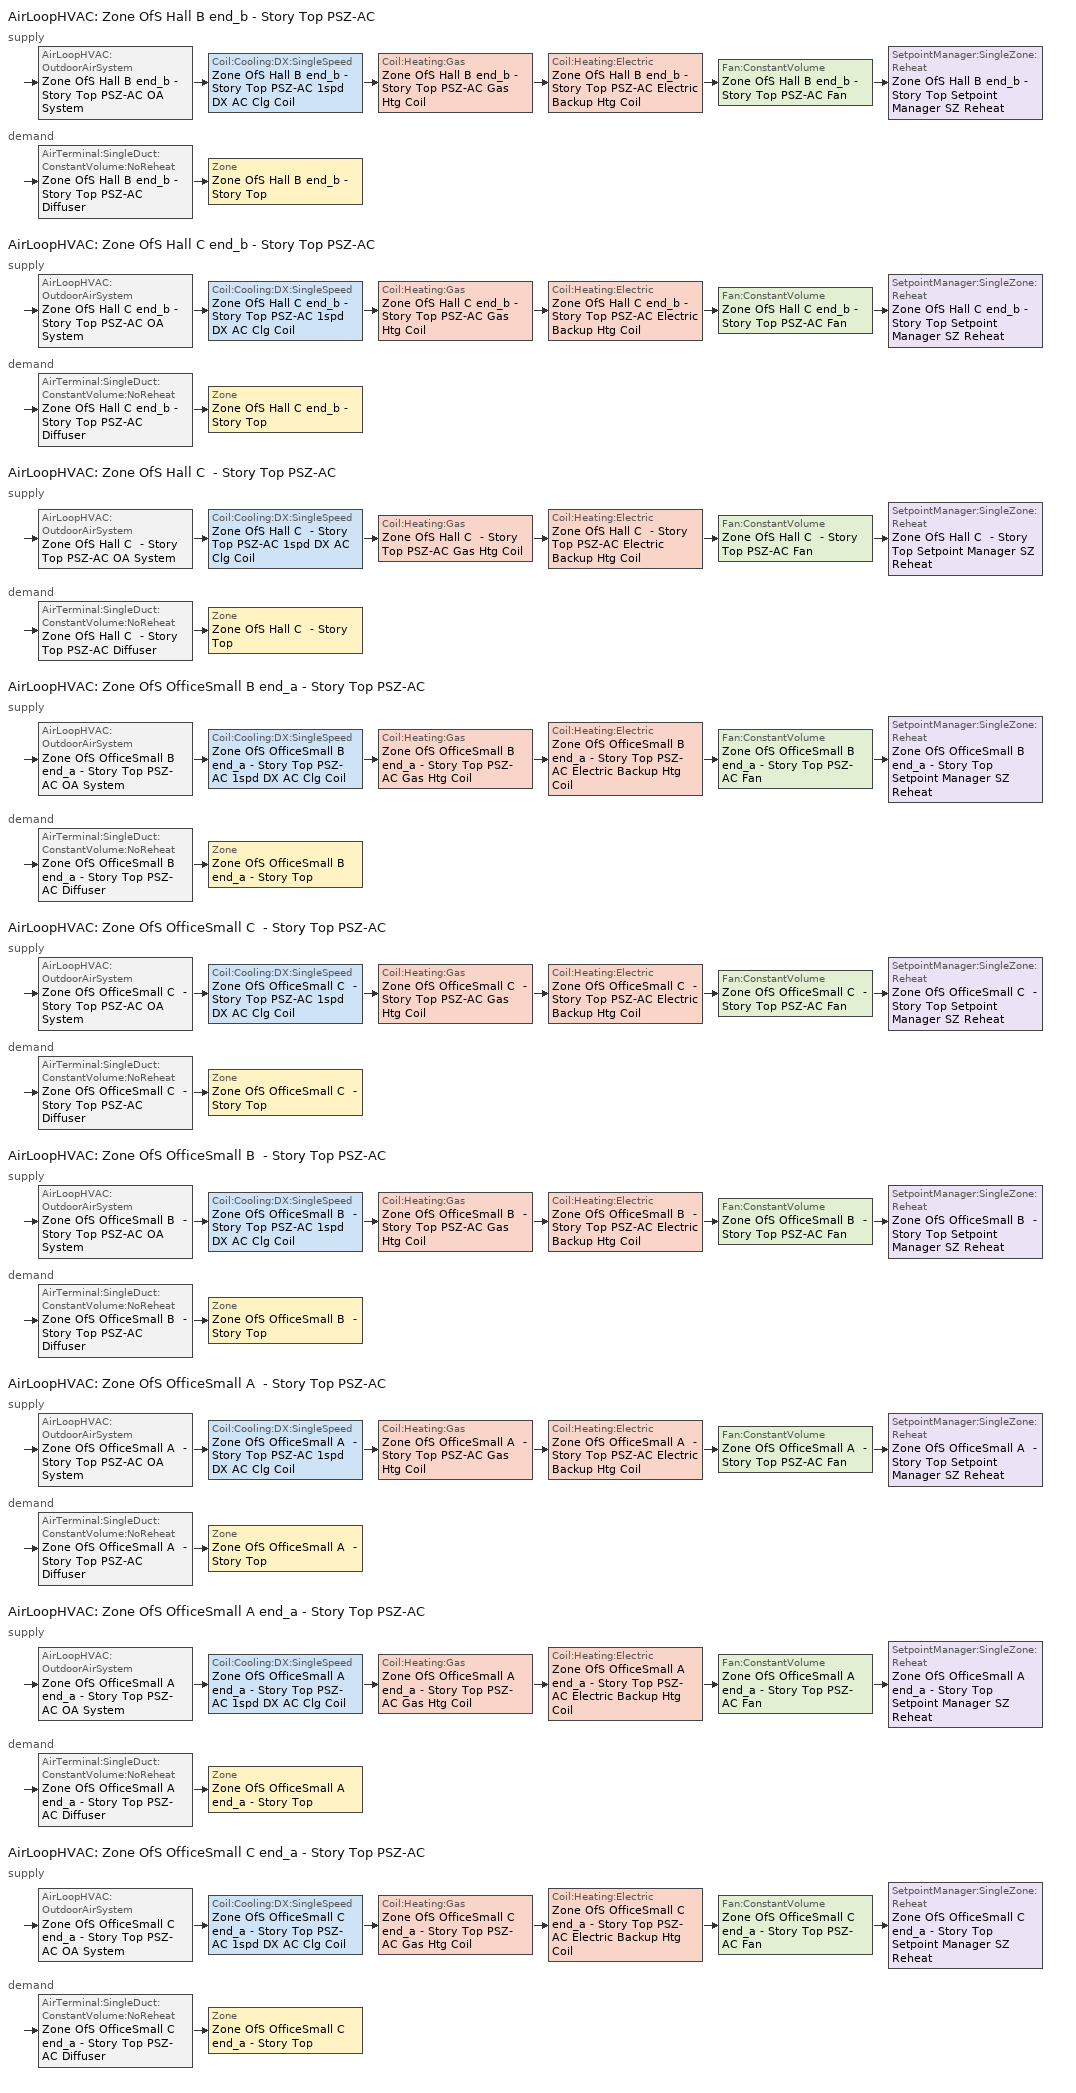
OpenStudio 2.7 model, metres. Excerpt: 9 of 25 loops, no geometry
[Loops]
AirLoopHVAC 'Zone OfS Hall B end_b - Story Top PSZ-AC'
 supply: AirLoopHVAC:OutdoorAirSystem 'Zone OfS Hall B end_b - Story Top PSZ-AC OA System' > Coil:Cooling:DX:SingleSpeed 'Zone OfS Hall B end_b - Story Top PSZ-AC 1spd DX AC Clg Coil' > Coil:Heating:Gas 'Zone OfS Hall B end_b - Story Top PSZ-AC Gas Htg Coil' > Coil:Heating:Electric 'Zone OfS Hall B end_b - Story Top PSZ-AC Electric Backup Htg Coil' > Fan:ConstantVolume 'Zone OfS Hall B end_b - Story Top PSZ-AC Fan' > SetpointManager:SingleZone:Reheat 'Zone OfS Hall B end_b - Story Top Setpoint Manager SZ Reheat'
 demand: AirTerminal:SingleDuct:ConstantVolume:NoReheat 'Zone OfS Hall B end_b - Story Top PSZ-AC Diffuser' > Zone 'Zone OfS Hall B end_b - Story Top'
AirLoopHVAC 'Zone OfS Hall C end_b - Story Top PSZ-AC'
 supply: AirLoopHVAC:OutdoorAirSystem 'Zone OfS Hall C end_b - Story Top PSZ-AC OA System' > Coil:Cooling:DX:SingleSpeed 'Zone OfS Hall C end_b - Story Top PSZ-AC 1spd DX AC Clg Coil' > Coil:Heating:Gas 'Zone OfS Hall C end_b - Story Top PSZ-AC Gas Htg Coil' > Coil:Heating:Electric 'Zone OfS Hall C end_b - Story Top PSZ-AC Electric Backup Htg Coil' > Fan:ConstantVolume 'Zone OfS Hall C end_b - Story Top PSZ-AC Fan' > SetpointManager:SingleZone:Reheat 'Zone OfS Hall C end_b - Story Top Setpoint Manager SZ Reheat'
 demand: AirTerminal:SingleDuct:ConstantVolume:NoReheat 'Zone OfS Hall C end_b - Story Top PSZ-AC Diffuser' > Zone 'Zone OfS Hall C end_b - Story Top'
AirLoopHVAC 'Zone OfS Hall C  - Story Top PSZ-AC'
 supply: AirLoopHVAC:OutdoorAirSystem 'Zone OfS Hall C  - Story Top PSZ-AC OA System' > Coil:Cooling:DX:SingleSpeed 'Zone OfS Hall C  - Story Top PSZ-AC 1spd DX AC Clg Coil' > Coil:Heating:Gas 'Zone OfS Hall C  - Story Top PSZ-AC Gas Htg Coil' > Coil:Heating:Electric 'Zone OfS Hall C  - Story Top PSZ-AC Electric Backup Htg Coil' > Fan:ConstantVolume 'Zone OfS Hall C  - Story Top PSZ-AC Fan' > SetpointManager:SingleZone:Reheat 'Zone OfS Hall C  - Story Top Setpoint Manager SZ Reheat'
 demand: AirTerminal:SingleDuct:ConstantVolume:NoReheat 'Zone OfS Hall C  - Story Top PSZ-AC Diffuser' > Zone 'Zone OfS Hall C  - Story Top'
AirLoopHVAC 'Zone OfS OfficeSmall B end_a - Story Top PSZ-AC'
 supply: AirLoopHVAC:OutdoorAirSystem 'Zone OfS OfficeSmall B end_a - Story Top PSZ-AC OA System' > Coil:Cooling:DX:SingleSpeed 'Zone OfS OfficeSmall B end_a - Story Top PSZ-AC 1spd DX AC Clg Coil' > Coil:Heating:Gas 'Zone OfS OfficeSmall B end_a - Story Top PSZ-AC Gas Htg Coil' > Coil:Heating:Electric 'Zone OfS OfficeSmall B end_a - Story Top PSZ-AC Electric Backup Htg Coil' > Fan:ConstantVolume 'Zone OfS OfficeSmall B end_a - Story Top PSZ-AC Fan' > SetpointManager:SingleZone:Reheat 'Zone OfS OfficeSmall B end_a - Story Top Setpoint Manager SZ Reheat'
 demand: AirTerminal:SingleDuct:ConstantVolume:NoReheat 'Zone OfS OfficeSmall B end_a - Story Top PSZ-AC Diffuser' > Zone 'Zone OfS OfficeSmall B end_a - Story Top'
AirLoopHVAC 'Zone OfS OfficeSmall C  - Story Top PSZ-AC'
 supply: AirLoopHVAC:OutdoorAirSystem 'Zone OfS OfficeSmall C  - Story Top PSZ-AC OA System' > Coil:Cooling:DX:SingleSpeed 'Zone OfS OfficeSmall C  - Story Top PSZ-AC 1spd DX AC Clg Coil' > Coil:Heating:Gas 'Zone OfS OfficeSmall C  - Story Top PSZ-AC Gas Htg Coil' > Coil:Heating:Electric 'Zone OfS OfficeSmall C  - Story Top PSZ-AC Electric Backup Htg Coil' > Fan:ConstantVolume 'Zone OfS OfficeSmall C  - Story Top PSZ-AC Fan' > SetpointManager:SingleZone:Reheat 'Zone OfS OfficeSmall C  - Story Top Setpoint Manager SZ Reheat'
 demand: AirTerminal:SingleDuct:ConstantVolume:NoReheat 'Zone OfS OfficeSmall C  - Story Top PSZ-AC Diffuser' > Zone 'Zone OfS OfficeSmall C  - Story Top'
AirLoopHVAC 'Zone OfS OfficeSmall B  - Story Top PSZ-AC'
 supply: AirLoopHVAC:OutdoorAirSystem 'Zone OfS OfficeSmall B  - Story Top PSZ-AC OA System' > Coil:Cooling:DX:SingleSpeed 'Zone OfS OfficeSmall B  - Story Top PSZ-AC 1spd DX AC Clg Coil' > Coil:Heating:Gas 'Zone OfS OfficeSmall B  - Story Top PSZ-AC Gas Htg Coil' > Coil:Heating:Electric 'Zone OfS OfficeSmall B  - Story Top PSZ-AC Electric Backup Htg Coil' > Fan:ConstantVolume 'Zone OfS OfficeSmall B  - Story Top PSZ-AC Fan' > SetpointManager:SingleZone:Reheat 'Zone OfS OfficeSmall B  - Story Top Setpoint Manager SZ Reheat'
 demand: AirTerminal:SingleDuct:ConstantVolume:NoReheat 'Zone OfS OfficeSmall B  - Story Top PSZ-AC Diffuser' > Zone 'Zone OfS OfficeSmall B  - Story Top'
AirLoopHVAC 'Zone OfS OfficeSmall A  - Story Top PSZ-AC'
 supply: AirLoopHVAC:OutdoorAirSystem 'Zone OfS OfficeSmall A  - Story Top PSZ-AC OA System' > Coil:Cooling:DX:SingleSpeed 'Zone OfS OfficeSmall A  - Story Top PSZ-AC 1spd DX AC Clg Coil' > Coil:Heating:Gas 'Zone OfS OfficeSmall A  - Story Top PSZ-AC Gas Htg Coil' > Coil:Heating:Electric 'Zone OfS OfficeSmall A  - Story Top PSZ-AC Electric Backup Htg Coil' > Fan:ConstantVolume 'Zone OfS OfficeSmall A  - Story Top PSZ-AC Fan' > SetpointManager:SingleZone:Reheat 'Zone OfS OfficeSmall A  - Story Top Setpoint Manager SZ Reheat'
 demand: AirTerminal:SingleDuct:ConstantVolume:NoReheat 'Zone OfS OfficeSmall A  - Story Top PSZ-AC Diffuser' > Zone 'Zone OfS OfficeSmall A  - Story Top'
AirLoopHVAC 'Zone OfS OfficeSmall A end_a - Story Top PSZ-AC'
 supply: AirLoopHVAC:OutdoorAirSystem 'Zone OfS OfficeSmall A end_a - Story Top PSZ-AC OA System' > Coil:Cooling:DX:SingleSpeed 'Zone OfS OfficeSmall A end_a - Story Top PSZ-AC 1spd DX AC Clg Coil' > Coil:Heating:Gas 'Zone OfS OfficeSmall A end_a - Story Top PSZ-AC Gas Htg Coil' > Coil:Heating:Electric 'Zone OfS OfficeSmall A end_a - Story Top PSZ-AC Electric Backup Htg Coil' > Fan:ConstantVolume 'Zone OfS OfficeSmall A end_a - Story Top PSZ-AC Fan' > SetpointManager:SingleZone:Reheat 'Zone OfS OfficeSmall A end_a - Story Top Setpoint Manager SZ Reheat'
 demand: AirTerminal:SingleDuct:ConstantVolume:NoReheat 'Zone OfS OfficeSmall A end_a - Story Top PSZ-AC Diffuser' > Zone 'Zone OfS OfficeSmall A end_a - Story Top'
AirLoopHVAC 'Zone OfS OfficeSmall C end_a - Story Top PSZ-AC'
 supply: AirLoopHVAC:OutdoorAirSystem 'Zone OfS OfficeSmall C end_a - Story Top PSZ-AC OA System' > Coil:Cooling:DX:SingleSpeed 'Zone OfS OfficeSmall C end_a - Story Top PSZ-AC 1spd DX AC Clg Coil' > Coil:Heating:Gas 'Zone OfS OfficeSmall C end_a - Story Top PSZ-AC Gas Htg Coil' > Coil:Heating:Electric 'Zone OfS OfficeSmall C end_a - Story Top PSZ-AC Electric Backup Htg Coil' > Fan:ConstantVolume 'Zone OfS OfficeSmall C end_a - Story Top PSZ-AC Fan' > SetpointManager:SingleZone:Reheat 'Zone OfS OfficeSmall C end_a - Story Top Setpoint Manager SZ Reheat'
 demand: AirTerminal:SingleDuct:ConstantVolume:NoReheat 'Zone OfS OfficeSmall C end_a - Story Top PSZ-AC Diffuser' > Zone 'Zone OfS OfficeSmall C end_a - Story Top'
[Sizing:Zone] Zone Cooling Design Supply Air Temperature Input Method=SupplyAirTemperature; Zone Cooling Design Supply Air Temperature {C}=12.7778; Zone Cooling Design Supply Air Temperature Difference {deltaC}=11.11; Zone Heating Design Supply Air Temperature Input Method=SupplyAirTemperature; Zone Heating Design Supply Air Temperature {C}=50; Zone Heating Design Supply Air Temperature Difference {deltaC}=11.11; Zone Cooling Design Supply Air Humidity Ratio {kg-H2O/kg-air}=0.0085; Zone Heating Design Supply Air Humidity Ratio {kg-H2O/kg-air}=0.008; Cooling Design Air Flow Method=DesignDay; Heating Design Air Flow Method=DesignDay; Account for Dedicated Outdoor Air System=No; Dedicated Outdoor Air System Control Strategy=NeutralSupplyAir; Dedicated Outdoor Air Low Setpoint Temperature for Design {C}=autosize; Dedicated Outdoor Air High Setpoint Temperature for Design {C}=autosize
Zone OfS OfficeSmall A end_a - Story Top; Zone OfS OfficeSmall B end_a - Story Top; Zone OfS OfficeSmall C end_a - Story Top; Zone OfS OfficeSmall A  - Story Top; Zone OfS OfficeSmall B  - Story Top; Zone OfS OfficeSmall C  - Story Top; Zone OfS Hall C  - Story Top; Zone OfS Hall B end_b - Story Top; Zone OfS Hall C end_b - Story Top
[Zone equipment]
Zone OfS OfficeSmall A end_a - Story Top: Zone OfS OfficeSmall A end_a - Story Top PSZ-AC Diffuser
Zone OfS OfficeSmall B end_a - Story Top: Zone OfS OfficeSmall B end_a - Story Top PSZ-AC Diffuser
Zone OfS OfficeSmall C end_a - Story Top: Zone OfS OfficeSmall C end_a - Story Top PSZ-AC Diffuser
Zone OfS OfficeSmall A  - Story Top: Zone OfS OfficeSmall A  - Story Top PSZ-AC Diffuser
Zone OfS OfficeSmall B  - Story Top: Zone OfS OfficeSmall B  - Story Top PSZ-AC Diffuser
Zone OfS OfficeSmall C  - Story Top: Zone OfS OfficeSmall C  - Story Top PSZ-AC Diffuser
Zone OfS Hall C  - Story Top: Zone OfS Hall C  - Story Top PSZ-AC Diffuser
Zone OfS Hall B end_b - Story Top: Zone OfS Hall B end_b - Story Top PSZ-AC Diffuser
Zone OfS Hall C end_b - Story Top: Zone OfS Hall C end_b - Story Top PSZ-AC Diffuser
[AirLoopHVAC] Availability Schedule=Always On Discrete; Design Supply Air Flow Rate {m3/s}=AutoSize
Zone OfS Hall B end_b - Story Top PSZ-AC; Zone OfS Hall C end_b - Story Top PSZ-AC; Zone OfS Hall C  - Story Top PSZ-AC; Zone OfS OfficeSmall B end_a - Story Top PSZ-AC; Zone OfS OfficeSmall C  - Story Top PSZ-AC; Zone OfS OfficeSmall B  - Story Top PSZ-AC; Zone OfS OfficeSmall A  - Story Top PSZ-AC; Zone OfS OfficeSmall A end_a - Story Top PSZ-AC; Zone OfS OfficeSmall C end_a - Story Top PSZ-AC
[Sizing:System] Type of Load to Size On=Sensible; Design Outdoor Air Flow Rate {m3/s}=Autosize; Central Heating Maximum System Air Flow Ratio=1; Preheat Design Temperature {C}=7.22222; Preheat Design Humidity Ratio {kg-H2O/kg-Air}=0.008; Precool Design Temperature {C}=12.7778; Precool Design Humidity Ratio {kg-H2O/kg-Air}=0.008; Central Cooling Design Supply Air Temperature {C}=12.7778; Central Heating Design Supply Air Temperature {C}=50; Sizing Option=Coincident; 100% Outdoor Air in Cooling=No; 100% Outdoor Air in Heating=No; Central Cooling Design Supply Air Humidity Ratio {kg-H2O/kg-Air}=0.0085; Central Heating Design Supply Air Humidity Ratio {kg-H2O/kg-Air}=0.008; Cooling Design Air Flow Method=DesignDay; Cooling Design Air Flow Rate {m3/s}=0; Heating Design Air Flow Method=DesignDay; Heating Design Air Flow Rate {m3/s}=0; System Outdoor Air Method=ZoneSum; Zone Maximum Outdoor Air Fraction=1; Cooling Supply Air Flow Rate Per Floor Area {m3/s-m2}=0.00996765; Cooling Fraction of Autosized Cooling Supply Air Flow Rate=1; Cooling Supply Air Flow Rate Per Unit Cooling Capacity {m3/s-W}=3.94755e-05; Heating Supply Air Flow Rate Per Floor Area {m3/s-m2}=0.00996765; Heating Fraction of Autosized Heating Supply Air Flow Rate=1; Heating Fraction of Autosized Cooling Supply Air Flow Rate=1; Heating Supply Air Flow Rate Per Unit Heating Capacity {m3/s-W}=3.15882e-05; Cooling Design Capacity Method=CoolingDesignCapacity; Cooling Design Capacity {W}=autosize; Cooling Design Capacity Per Floor Area {W/m2}=234.7; Fraction of Autosized Cooling Design Capacity=1; Heating Design Capacity Method=HeatingDesignCapacity; Heating Design Capacity {W}=autosize; Heating Design Capacity Per Floor Area {W/m2}=157; Fraction of Autosized Heating Design Capacity=1; Central Cooling Capacity Control Method=OnOff
Zone OfS Hall B end_b - Story Top PSZ-AC; Zone OfS Hall C end_b - Story Top PSZ-AC; Zone OfS Hall C  - Story Top PSZ-AC; Zone OfS OfficeSmall B end_a - Story Top PSZ-AC; Zone OfS OfficeSmall C  - Story Top PSZ-AC; Zone OfS OfficeSmall B  - Story Top PSZ-AC; Zone OfS OfficeSmall A  - Story Top PSZ-AC; Zone OfS OfficeSmall A end_a - Story Top PSZ-AC; Zone OfS OfficeSmall C end_a - Story Top PSZ-AC
[SetpointManager:SingleZone:Reheat] Minimum Supply Air Temperature {C}=12.7778; Maximum Supply Air Temperature {C}=50
Name | Control Zone | Setpoint Node or NodeList
Zone OfS Hall B end_b - Story Top Setpoint Manager SZ Reheat | Zone OfS Hall B end_b - Story Top | Zone OfS Hall B end_b - Story Top PSZ-AC Supply Outlet Node
Zone OfS Hall C end_b - Story Top Setpoint Manager SZ Reheat | Zone OfS Hall C end_b - Story Top | Zone OfS Hall C end_b - Story Top PSZ-AC Supply Outlet Node
Zone OfS Hall C  - Story Top Setpoint Manager SZ Reheat | Zone OfS Hall C  - Story Top | Zone OfS Hall C  - Story Top PSZ-AC Supply Outlet Node
Zone OfS OfficeSmall B end_a - Story Top Setpoint Manager SZ Reheat | Zone OfS OfficeSmall B end_a - Story Top | Zone OfS OfficeSmall B end_a - Story Top PSZ-AC Supply Outlet Node
Zone OfS OfficeSmall C  - Story Top Setpoint Manager SZ Reheat | Zone OfS OfficeSmall C  - Story Top | Zone OfS OfficeSmall C  - Story Top PSZ-AC Supply Outlet Node
Zone OfS OfficeSmall B  - Story Top Setpoint Manager SZ Reheat | Zone OfS OfficeSmall B  - Story Top | Zone OfS OfficeSmall B  - Story Top PSZ-AC Supply Outlet Node
Zone OfS OfficeSmall A  - Story Top Setpoint Manager SZ Reheat | Zone OfS OfficeSmall A  - Story Top | Zone OfS OfficeSmall A  - Story Top PSZ-AC Supply Outlet Node
Zone OfS OfficeSmall A end_a - Story Top Setpoint Manager SZ Reheat | Zone OfS OfficeSmall A end_a - Story Top | Zone OfS OfficeSmall A end_a - Story Top PSZ-AC Supply Outlet Node
Zone OfS OfficeSmall C end_a - Story Top Setpoint Manager SZ Reheat | Zone OfS OfficeSmall C end_a - Story Top | Zone OfS OfficeSmall C end_a - Story Top PSZ-AC Supply Outlet Node
[Fan:ConstantVolume] Availability Schedule=Always On Discrete; Fan Total Efficiency=0.54; Pressure Rise {Pa}=622.722; Maximum Flow Rate {m3/s}=AutoSize; Motor Efficiency=0.9; Motor In Airstream Fraction=1
Zone OfS Hall B end_b - Story Top PSZ-AC Fan; Zone OfS Hall C end_b - Story Top PSZ-AC Fan; Zone OfS Hall C  - Story Top PSZ-AC Fan; Zone OfS OfficeSmall B end_a - Story Top PSZ-AC Fan; Zone OfS OfficeSmall C  - Story Top PSZ-AC Fan; Zone OfS OfficeSmall B  - Story Top PSZ-AC Fan; Zone OfS OfficeSmall A  - Story Top PSZ-AC Fan; Zone OfS OfficeSmall A end_a - Story Top PSZ-AC Fan; Zone OfS OfficeSmall C end_a - Story Top PSZ-AC Fan
[Coil:Heating:Gas] Availability Schedule=Always On Discrete; Gas Burner Efficiency=0.8; Nominal Capacity {W}=AutoSize; Parasitic Electric Load {W}=0; Parasitic Gas Load {W}=0
Zone OfS Hall B end_b - Story Top PSZ-AC Gas Htg Coil; Zone OfS Hall C end_b - Story Top PSZ-AC Gas Htg Coil; Zone OfS Hall C  - Story Top PSZ-AC Gas Htg Coil; Zone OfS OfficeSmall B end_a - Story Top PSZ-AC Gas Htg Coil; Zone OfS OfficeSmall C  - Story Top PSZ-AC Gas Htg Coil; Zone OfS OfficeSmall B  - Story Top PSZ-AC Gas Htg Coil; Zone OfS OfficeSmall A  - Story Top PSZ-AC Gas Htg Coil; Zone OfS OfficeSmall A end_a - Story Top PSZ-AC Gas Htg Coil; Zone OfS OfficeSmall C end_a - Story Top PSZ-AC Gas Htg Coil
[Coil:Heating:Electric] Availability Schedule=Always On Discrete; Efficiency=1
Zone OfS Hall B end_b - Story Top PSZ-AC Electric Backup Htg Coil; Zone OfS Hall C end_b - Story Top PSZ-AC Electric Backup Htg Coil; Zone OfS Hall C  - Story Top PSZ-AC Electric Backup Htg Coil; Zone OfS OfficeSmall B end_a - Story Top PSZ-AC Electric Backup Htg Coil; Zone OfS OfficeSmall C  - Story Top PSZ-AC Electric Backup Htg Coil; Zone OfS OfficeSmall B  - Story Top PSZ-AC Electric Backup Htg Coil; Zone OfS OfficeSmall A  - Story Top PSZ-AC Electric Backup Htg Coil; Zone OfS OfficeSmall A end_a - Story Top PSZ-AC Electric Backup Htg Coil; Zone OfS OfficeSmall C end_a - Story Top PSZ-AC Electric Backup Htg Coil
[Coil:Cooling:DX:SingleSpeed] Availability Schedule=Always On Discrete; Rated Total Cooling Capacity {W}=autosize; Rated Sensible Heat Ratio=autosize; Rated COP {W/W}=3; Rated Air Flow Rate {m3/s}=autosize; Rated Evaporator Fan Power Per Volume Flow Rate {W/(m3/s)}=773.3; Condenser Type=AirCooled; Evaporative Condenser Effectiveness=0; Evaporative Condenser Air Flow Rate {m3/s}=Autosize; Evaporative Condenser Pump Rated Power Consumption {W}=Autosize; Crankcase Heater Capacity {W}=0; Maximum Outdoor Dry-Bulb Temperature for Crankcase Heater Operation {C}=0; Basin Heater Capacity {W/K}=0; Basin Heater Setpoint Temperature {C}=10
Name | Total Cooling Capacity Function of Temperature Curve | Total Cooling Capacity Function of Flow Fraction Curve | Energy Input Ratio Function of Temperature Curve | Energy Input Ratio Function of Flow Fraction Curve | Part Load Fraction Correlation Curve
Zone OfS Hall B end_b - Story Top PSZ-AC 1spd DX AC Clg Coil | Curve Biquadratic 63 | Curve Quadratic 94 | Curve Biquadratic 64 | Curve Quadratic 95 | Curve Quadratic 96
Zone OfS Hall C end_b - Story Top PSZ-AC 1spd DX AC Clg Coil | Curve Biquadratic 67 | Curve Quadratic 100 | Curve Biquadratic 68 | Curve Quadratic 101 | Curve Quadratic 102
Zone OfS Hall C  - Story Top PSZ-AC 1spd DX AC Clg Coil | Curve Biquadratic 71 | Curve Quadratic 106 | Curve Biquadratic 72 | Curve Quadratic 107 | Curve Quadratic 108
Zone OfS OfficeSmall B end_a - Story Top PSZ-AC 1spd DX AC Clg Coil | Curve Biquadratic 75 | Curve Quadratic 112 | Curve Biquadratic 76 | Curve Quadratic 113 | Curve Quadratic 114
Zone OfS OfficeSmall C  - Story Top PSZ-AC 1spd DX AC Clg Coil | Curve Biquadratic 79 | Curve Quadratic 118 | Curve Biquadratic 80 | Curve Quadratic 119 | Curve Quadratic 120
Zone OfS OfficeSmall B  - Story Top PSZ-AC 1spd DX AC Clg Coil | Curve Biquadratic 83 | Curve Quadratic 124 | Curve Biquadratic 84 | Curve Quadratic 125 | Curve Quadratic 126
Zone OfS OfficeSmall A  - Story Top PSZ-AC 1spd DX AC Clg Coil | Curve Biquadratic 87 | Curve Quadratic 130 | Curve Biquadratic 88 | Curve Quadratic 131 | Curve Quadratic 132
Zone OfS OfficeSmall A end_a - Story Top PSZ-AC 1spd DX AC Clg Coil | Curve Biquadratic 91 | Curve Quadratic 136 | Curve Biquadratic 92 | Curve Quadratic 137 | Curve Quadratic 138
Zone OfS OfficeSmall C end_a - Story Top PSZ-AC 1spd DX AC Clg Coil | Curve Biquadratic 95 | Curve Quadratic 142 | Curve Biquadratic 96 | Curve Quadratic 143 | Curve Quadratic 144
[Controller:OutdoorAir] Minimum Outdoor Air Flow Rate {m3/s}=0; Maximum Outdoor Air Flow Rate {m3/s}=Autosize; Economizer Control Type=NoEconomizer; Economizer Control Action Type=ModulateFlow; Economizer Maximum Limit Dry-Bulb Temperature {C}=28; Economizer Maximum Limit Enthalpy {J/kg}=64000; Lockout Type=NoLockout; Minimum Limit Type=FixedMinimum; Minimum Outdoor Air Schedule=Always On Discrete; High Humidity Control=No; Heat Recovery Bypass Control Type=BypassWhenWithinEconomizerLimits
Name | Controller Mechanical Ventilation
Zone OfS Hall B end_b - Story Top PSZ-AC OA System Controller | Controller Mechanical Ventilation 16
Zone OfS Hall C end_b - Story Top PSZ-AC OA System Controller | Controller Mechanical Ventilation 17
Zone OfS Hall C  - Story Top PSZ-AC OA System Controller | Controller Mechanical Ventilation 18
Zone OfS OfficeSmall B end_a - Story Top PSZ-AC OA System Controller | Controller Mechanical Ventilation 19
Zone OfS OfficeSmall C  - Story Top PSZ-AC OA System Controller | Controller Mechanical Ventilation 20
Zone OfS OfficeSmall B  - Story Top PSZ-AC OA System Controller | Controller Mechanical Ventilation 21
Zone OfS OfficeSmall A  - Story Top PSZ-AC OA System Controller | Controller Mechanical Ventilation 22
Zone OfS OfficeSmall A end_a - Story Top PSZ-AC OA System Controller | Controller Mechanical Ventilation 23
Zone OfS OfficeSmall C end_a - Story Top PSZ-AC OA System Controller | Controller Mechanical Ventilation 24
[Controller:MechanicalVentilation] Availability Schedule=Always On Discrete; System Outdoor Air Method=ZoneSum
Controller Mechanical Ventilation 16; Controller Mechanical Ventilation 17; Controller Mechanical Ventilation 18; Controller Mechanical Ventilation 19; Controller Mechanical Ventilation 20; Controller Mechanical Ventilation 21; Controller Mechanical Ventilation 22; Controller Mechanical Ventilation 23; Controller Mechanical Ventilation 24
[AirLoopHVAC:OutdoorAirSystem]
Name | Controller
Zone OfS Hall B end_b - Story Top PSZ-AC OA System | Zone OfS Hall B end_b - Story Top PSZ-AC OA System Controller
Zone OfS Hall C end_b - Story Top PSZ-AC OA System | Zone OfS Hall C end_b - Story Top PSZ-AC OA System Controller
Zone OfS Hall C  - Story Top PSZ-AC OA System | Zone OfS Hall C  - Story Top PSZ-AC OA System Controller
Zone OfS OfficeSmall B end_a - Story Top PSZ-AC OA System | Zone OfS OfficeSmall B end_a - Story Top PSZ-AC OA System Controller
Zone OfS OfficeSmall C  - Story Top PSZ-AC OA System | Zone OfS OfficeSmall C  - Story Top PSZ-AC OA System Controller
Zone OfS OfficeSmall B  - Story Top PSZ-AC OA System | Zone OfS OfficeSmall B  - Story Top PSZ-AC OA System Controller
Zone OfS OfficeSmall A  - Story Top PSZ-AC OA System | Zone OfS OfficeSmall A  - Story Top PSZ-AC OA System Controller
Zone OfS OfficeSmall A end_a - Story Top PSZ-AC OA System | Zone OfS OfficeSmall A end_a - Story Top PSZ-AC OA System Controller
Zone OfS OfficeSmall C end_a - Story Top PSZ-AC OA System | Zone OfS OfficeSmall C end_a - Story Top PSZ-AC OA System Controller
[AirTerminal:SingleDuct:ConstantVolume:NoReheat] Availability Schedule=Always On Discrete; Maximum Air Flow Rate {m3/s}=AutoSize
Zone OfS Hall B end_b - Story Top PSZ-AC Diffuser; Zone OfS Hall C end_b - Story Top PSZ-AC Diffuser; Zone OfS Hall C  - Story Top PSZ-AC Diffuser; Zone OfS OfficeSmall B end_a - Story Top PSZ-AC Diffuser; Zone OfS OfficeSmall C  - Story Top PSZ-AC Diffuser; Zone OfS OfficeSmall B  - Story Top PSZ-AC Diffuser; Zone OfS OfficeSmall A  - Story Top PSZ-AC Diffuser; Zone OfS OfficeSmall A end_a - Story Top PSZ-AC Diffuser; Zone OfS OfficeSmall C end_a - Story Top PSZ-AC Diffuser
[Schedule:Constant]
Always On Discrete: Value=1
[Curve:Biquadratic] Minimum Value of x=-100; Maximum Value of x=100; Minimum Value of y=-100; Maximum Value of y=100
Name | Coefficient1 Constant | Coefficient2 x | Coefficient3 x**2 | Coefficient4 y | Coefficient5 y**2 | Coefficient6 x*y
Curve Biquadratic 63; Curve Biquadratic 67; Curve Biquadratic 71; Curve Biquadratic 75; Curve Biquadratic 79; Curve Biquadratic 83; Curve Biquadratic 87; Curve Biquadratic 91; Curve Biquadratic 95 | 0.971212 | -0.0152755 | 0.00144345 | -0.00039321 | -6.8364e-06 | -0.000290596
Curve Biquadratic 64; Curve Biquadratic 68; Curve Biquadratic 72; Curve Biquadratic 76; Curve Biquadratic 80; Curve Biquadratic 84; Curve Biquadratic 88; Curve Biquadratic 92; Curve Biquadratic 96 | 0.286871 | 0.0239022 | -0.000810648 | 0.0134585 | 0.000338936 | -0.000487004
[Curve:Quadratic]
Name | Coefficient1 Constant | Coefficient2 x | Coefficient3 x**2 | Minimum Value of x | Maximum Value of x | Minimum Curve Output | Maximum Curve Output
Curve Quadratic 94; Curve Quadratic 95; Curve Quadratic 100; Curve Quadratic 101; Curve Quadratic 106; Curve Quadratic 107; Curve Quadratic 112; Curve Quadratic 113; Curve Quadratic 118; Curve Quadratic 119; Curve Quadratic 124; Curve Quadratic 125; Curve Quadratic 130; Curve Quadratic 131; Curve Quadratic 136; Curve Quadratic 137; Curve Quadratic 142; Curve Quadratic 143 | 1 | 0 | 0 | -100 | 100
Curve Quadratic 96; Curve Quadratic 102; Curve Quadratic 108; Curve Quadratic 114; Curve Quadratic 120; Curve Quadratic 126; Curve Quadratic 132; Curve Quadratic 138; Curve Quadratic 144 | 0.909496 | 0.0986477 | -0.00819488 | 0 | 1 | 0.7 | 1
